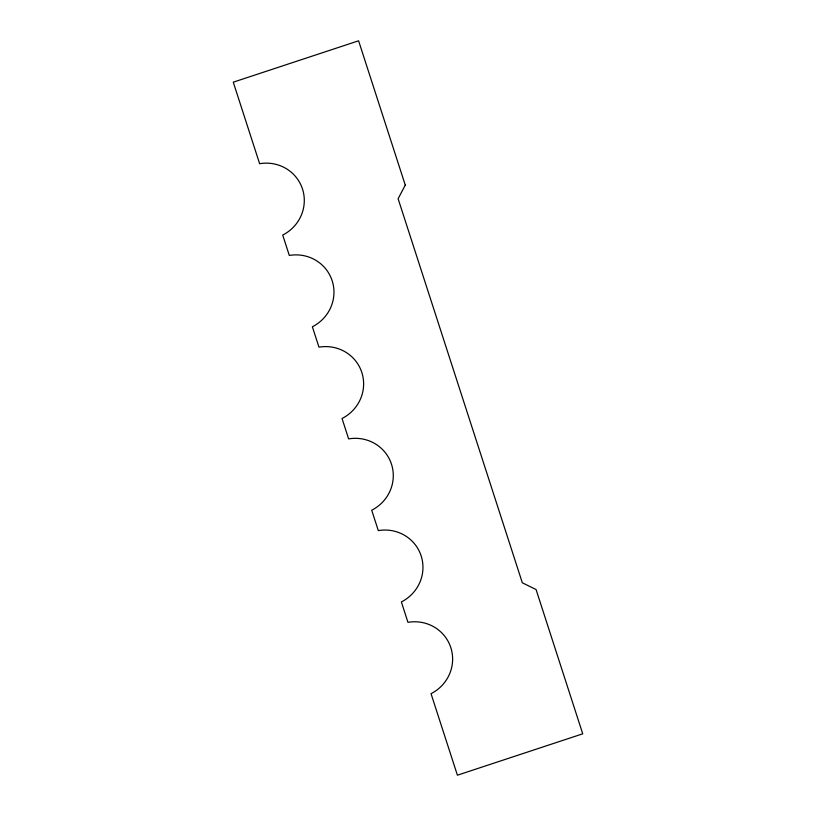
<?xml version="1.0" encoding="UTF-8"?>
<svg xmlns="http://www.w3.org/2000/svg" width="816" height="816" viewBox="0 0 816 816"><rect width="100%" height="100%" fill="white"/><g stroke="black" fill="none" stroke-linecap="round" stroke-linejoin="round"><path stroke-width="1.22" d="M405.266 185.099L398.116 198.737L522.322 582.777L536.061 589.519L582.736 733.819L457.409 775.2L431.032 693.671A38.964 37.924 -24.6 0 0 450.83 647.649A38.964 37.924 -24.6 0 0 407.959 622.333L401.37 601.943A38.964 37.924 -24.6 0 0 421.168 555.931A38.964 37.924 -24.6 0 0 378.298 530.604L371.708 510.224A38.964 37.924 -24.6 0 0 391.496 464.212A38.964 37.924 -24.6 0 0 348.636 438.886L342.037 418.496A38.964 37.924 -24.6 0 0 361.835 372.484A38.964 37.924 -24.6 0 0 318.964 347.157L312.375 326.777A38.964 37.924 -24.6 0 0 332.173 280.765A38.964 37.924 -24.6 0 0 289.303 255.439L282.713 235.059A38.964 37.924 -24.6 0 0 302.501 189.037A38.964 37.924 -24.6 0 0 259.631 163.71L233.264 82.181L358.591 40.8L405.266 185.099"/></g></svg>
